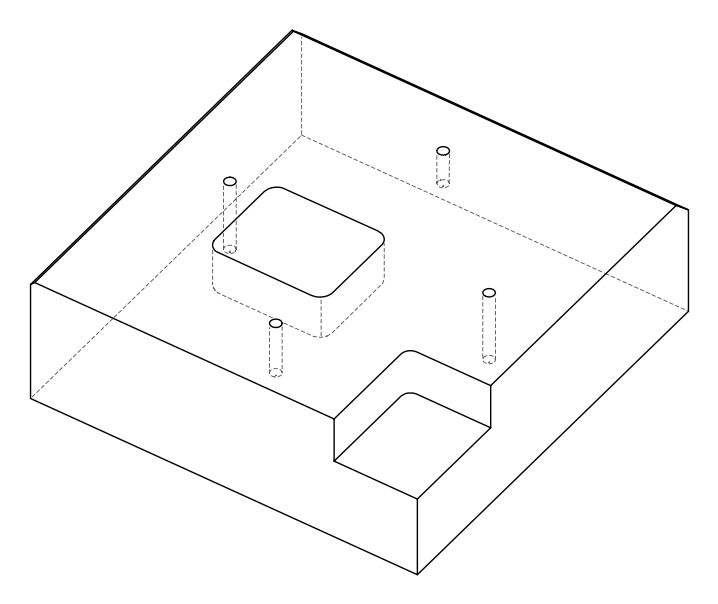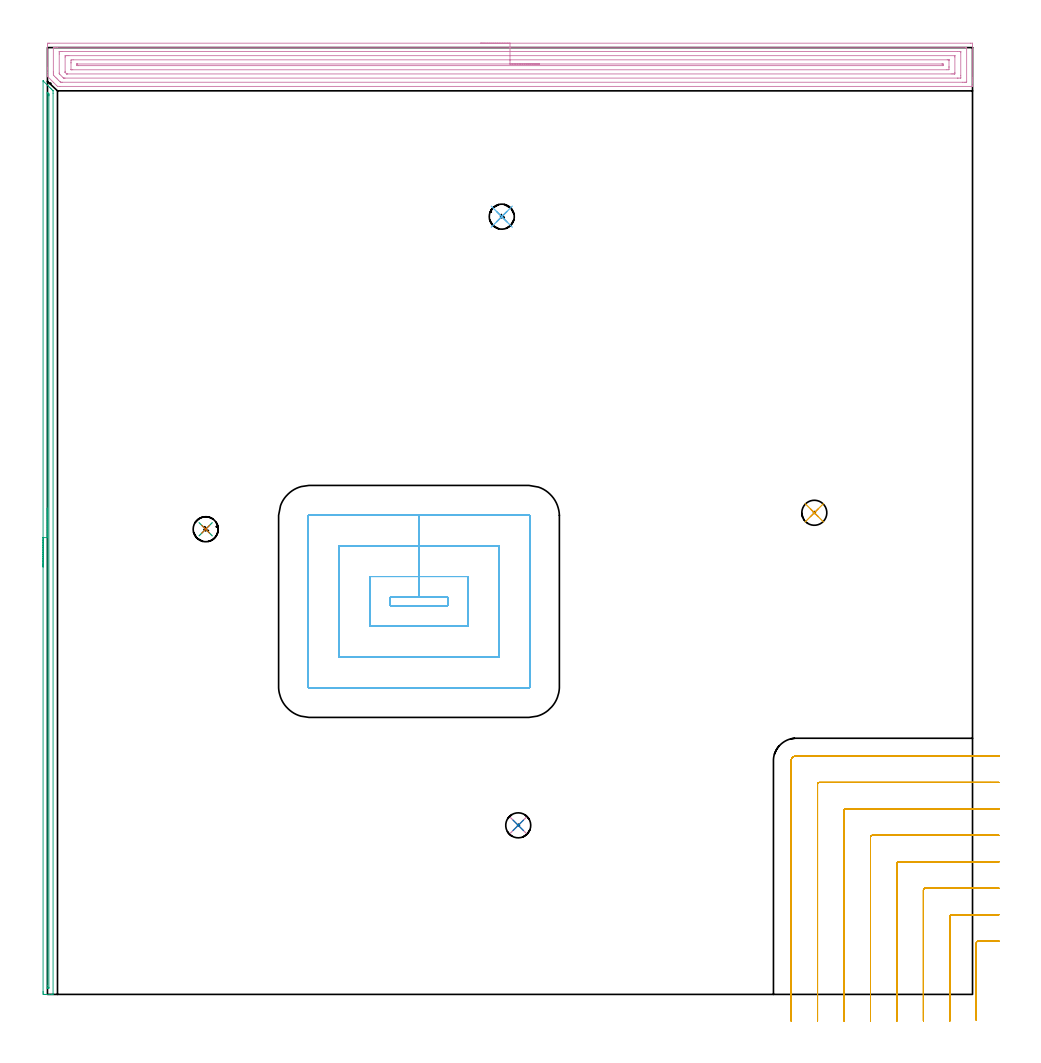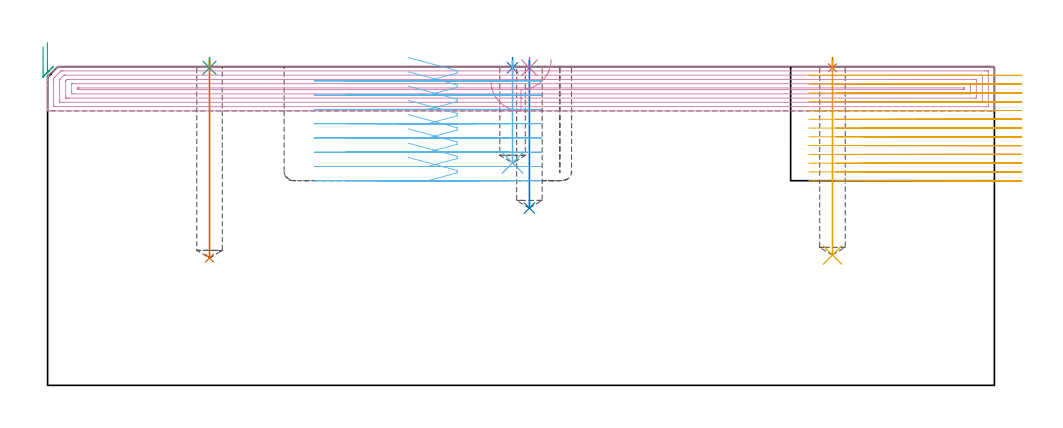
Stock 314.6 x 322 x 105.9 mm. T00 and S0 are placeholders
(PLAN: 12 operations, 4 tool changes, 55.3 min)
(1 SPOT_DRILL | STEP1POCKET | NXT0321_9005460120000 | 0.03 min | 1 mm3)
(2 SPOT_DRILL_1 | STEP1POCKET_1 | NXT0321_9005460120000 | 0.03 min | 0 mm3)
(3 SPOT_DRILL_2 | STEP1POCKET_2 | NXT0321_9005460120000 | 0.03 min | 0 mm3)
(4 SPOT_DRILL_3 | STEP1POCKET_3 | NXT0321_9005460120000 | 0.03 min | 1 mm3)
(5 DRILL_BLIND_HOLE_INTO_CENTER | STEP1POCKET | UGT0301_480 | 0.26 min | 3440 mm3)
(6 DRILL_BLIND_HOLE_INTO_CENTER_1 | STEP1POCKET_1 | UGT0301_480 | 0.14 min | 1712 mm3)
(7 DRILL_BLIND_HOLE_INTO_CENTER_2 | STEP1POCKET_2 | UGT0301_480 | 0.26 min | 3497 mm3)
(8 DRILL_BLIND_HOLE_INTO_CENTER_3 | STEP1POCKET_3 | UGT0301_480 | 0.2 min | 2559 mm3)
(9 AREA_MILL | FG_CHAMFER_SURFACE | UGT0205_001 | 5.09 min | 1807 mm3)
(10 AREA_MILL_1 | FG_CHAMFER_SURFACE_1 | UGT0205_001 | 15.28 min | 33969 mm3)
(11 MILL_CORNER_NOTCH_RECTANGULAR | CORNER_NOTCH_RECTANGULAR | NXT0201_011 | Follow Part, ap 3, ae 75% | 22.9 min | 223023 mm3)
(12 MILL_RECTANGULAR_POCKET | POCKET_RECTANGULAR_STRAIGHT | UGT0201_095 | Follow Part, ap 5, ae 75% | 11.02 min | 281276 mm3)
(TOOL NXT0321_9005460120000 | NC Spot Drill, 142deg, 12mm, Carbide, Uncoated | D12 PA142 FL30 Z2)
(TOOL UGT0301_480 | Carbide Drill 8.5 mm | D8.5 PA118 FL75 Z2)
(TOOL UGT0205_001 | Chamfer Mill 20 x 3 x 45 deg. | D20 FL50 Z2)
(TOOL NXT0201_011 | ENDMILL 12mm [2P460-1200-NA 1630] | D12 FL38 Z6)
(TOOL UGT0201_095 | End mill 20 mm | D20 R3 FL38 Z4)
(OP 1 SPOT_DRILL)
G17 G21 G94 G90
T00 M6
G54
G17 G0 G90 X260.8 Y163.8 S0 M3
G43 Z115.9 H0
G94 G81 G98 Z105.534 F250. R108.9
G80
M5
M2
(OP 2 SPOT_DRILL_1)
G17 G21 G94 G90
T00 M6
G54
G17 G0 G90 X154.5 Y264.5 S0 M3
G43 Z115.9 H0
G94 G81 G98 Z105.534 F250. R108.9
G80
M5
M2
(OP 3 SPOT_DRILL_2)
G17 G21 G94 G90
T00 M6
G54
G17 G0 G90 X53.8 Y158.2 S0 M3
G43 Z115.9 H0
G94 G81 G98 Z105.534 F250. R108.9
G80
M5
M2
(OP 4 SPOT_DRILL_3)
G17 G21 G94 G90
T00 M6
G54
G17 G0 G90 X160.1 Y57.5 S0 M3
G43 Z115.9 H0
G94 G81 G98 Z105.534 F250. R108.9
G80
M5
M2
(OP 5 DRILL_BLIND_HOLE_INTO_CENTER)
G17 G21 G94 G90
T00 M6
G54
G17 G0 G90 X260.8 Y163.8 S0 M3
G43 Z115.9 H0
G94 G81 G98 Z43.3 F250. R107.9
G80
M5
M2
(OP 6 DRILL_BLIND_HOLE_INTO_CENTER_1)
G17 G21 G94 G90
T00 M6
G54
G17 G0 G90 X154.5 Y264.5 S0 M3
G43 Z115.9 H0
G94 G81 G98 Z73.9 F250. R107.9
G80
M5
M2
(OP 7 DRILL_BLIND_HOLE_INTO_CENTER_2)
G17 G21 G94 G90
T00 M6
G54
G17 G0 G90 X53.8 Y158.2 S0 M3
G43 Z115.9 H0
G94 G81 G98 Z42.3 F250. R107.9
G80
M5
M2
(OP 8 DRILL_BLIND_HOLE_INTO_CENTER_3)
G17 G21 G94 G90
T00 M6
G54
G17 G0 G90 X160.1 Y57.5 S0 M3
G43 Z115.9 H0
G94 G81 G98 Z58.9 F250. R107.9
G80
M5
M2
(OP 9 AREA_MILL)
G17 G21 G94 G90
T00 M6
G54
G17 G0 G90 X-1.5 Y145.35 S1061 M3
G43 Z115.9 H0
Z112.5
G94 G1 Y145.388 Z111.628 F250.
Y145.502 Z110.763
Y145.691 Z109.912
Y145.953 Z109.08
Y146.287 Z108.274
Y146.69 Z107.5
Y147.158 Z106.764
Y147.689 Z106.072
Y148.279 Z105.429
Y148.922 Z104.84
Y149.614 Z104.308
Y150.35 Z103.84
Y151.124 Z103.437
Y151.93 Z103.103
Y152.762 Z102.841
Y153.613 Z102.652
Y154.478 Z102.538
Y155.35 Z102.5
X-1.499 Y310.664 Z102.499
X-1.494 Y310.682 Z102.504
X-1.468 Y310.664 Z102.53
X-1.342 Y310.542 Z102.657
X-0.145 Y309.345 Z103.854
X0.2 Y309.002 Z104.196
X0.682 Y308.518 Z104.682
X0.922 Y308.279 Z104.919
X1.077 Y308.126 Z105.072
X1.226 Y307.975 Z105.223
X1.369 Y307.832 Z105.367
X1.515 Y307.687 Z105.511
X1.815 Y307.385 Z105.813
X1.897 Y307.301 Z105.894
X1.898 Y307.295 Z105.896
X1.9 Y306.49 Z105.9
Y0.185
X1.897 Y0.01 Z105.889
X1.744 Y0.003 Z105.736
X1.582 Y0. Z105.582
X1.362 Z105.362
X0.638 Z104.633
X-0.6 Z103.397
X-1.115 Y0.003 Z102.88
X-1.341 Y0.006 Z102.654
X-1.492 Y0.01 Z102.504
X-1.496 Y0.244 Z102.502
X-1.499 Y0.632 Z102.501
X-1.5 Y1.024 Z102.5
Y155.35
X-0.086 Z103.914
X-0.085 Y306.334 Z103.915
X-0.083 Y306.491 Z103.917
X-0.079 Y306.727 Z103.921
X-0.07 Y306.809 Z103.93
X-0.015 Y306.756 Z103.985
X0.256 Y306.491 Z104.256
X0.447 Y306.292 Z104.447
X0.479 Y306.257 Z104.479
X0.481 Y306.189 Z104.481
X0.484 Y306.043 Z104.484
X0.485 Y305.752 Z104.485
X0.486 Y305.596 Z104.486
X0.485 Y2.42 Z104.485
X0.484 Y2.346 Z104.484
X0.479 Y2.024 Z104.479
X0.168 Y2.006 Z104.168
X-0.018 Z103.982
X-0.053 Y2.01 Z103.947
X-0.079 Y2.016 Z103.921
X-0.08 Y2.06 Z103.92
X-0.085 Y2.263 Z103.915
Y2.42
X-0.086 Y3.003 Z103.914
Y155.35
Y156.221 Z103.952
Y157.086 Z104.066
Y157.938 Z104.255
Y158.77 Z104.517
Y159.576 Z104.851
Y160.35 Z105.254
Y161.086 Z105.723
Y161.778 Z106.254
Y162.421 Z106.843
Y163.01 Z107.486
Y163.541 Z108.178
Y164.01 Z108.914
Y164.413 Z109.688
Y164.747 Z110.494
Y165.009 Z111.326
Y165.198 Z112.178
Y165.312 Z113.043
Y165.35 Z113.914
G0 Z115.9
M5
M2
(OP 10 AREA_MILL_1)
G17 G21 G94 G90
T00 M6
G54
G17 G0 G90 X147.3 Y323.5 S1061 M3
G43 Z115.9 H0
Z101.2
G94 G1 X147.338 Z100.328 F250.
X147.452 Z99.464
X147.641 Z98.612
X147.903 Z97.78
X148.237 Z96.974
X148.64 Z96.2
X149.108 Z95.464
X149.64 Z94.772
X150.229 Z94.129
X150.872 Z93.54
X151.564 Z93.009
X152.3 Z92.54
X153.074 Z92.137
X153.88 Z91.803
X154.712 Z91.541
X155.564 Z91.352
X156.428 Z91.238
X157.3 Z91.2
X313.989
X314.526 Y323.494 Z91.203
X314.59 Y323.492 Z91.206
X314.6 Y323.422 Z91.275
Y311.778 Z102.916
Y311.225 Z103.472
Y310.903 Z103.793
Y310.35 Z104.346
Y310.029 Z104.666
Y309.06 Z105.639
X314.597 Y308.928 Z105.764
X314.59 Y308.802 Z105.888
X314.436 Y308.8 Z105.9
X4.182
X3.398 Y308.805 Z105.891
X3.38 Y308.82 Z105.877
X3.045 Y309.154 Z105.545
X2.096 Y310.104 Z104.596
X0.351 Y311.849 Z102.851
X0.164 Y312.038 Z102.662
X0.01 Y312.2 Z102.499
X0.008 Y312.215 Z102.484
X0. Y312.536 Z102.163
Y312.883 Z101.816
Y313.527 Z101.168
Y314.723 Z99.974
Y315.276 Z99.419
Y322.869 Z91.828
X0.004 Y323.146 Z91.551
X0.01 Y323.493 Z91.204
X0.252 Y323.497 Z91.202
X0.611 Y323.5 Z91.2
X157.3
Y322.086 Z92.614
X312.204 Y322.085 Z92.615
X312.395 Y322.084 Z92.616
X312.55 Y322.08 Z92.62
X312.583 Y322.079 Z92.621
X312.59 Y322.062 Z92.638
X312.594 Y322.034 Z92.666
X312.599 Y321.884 Z92.816
X312.6 Y310.515 Z104.185
X312.597 Y310.386 Z104.314
X312.593 Y310.282 Z104.418
X312.589 Y310.221 Z104.479
X312.555 Y310.22 Z104.48
X312.204 Y310.216 Z104.484
X312.014 Y310.215 Z104.485
X311.311 Y310.214 Z104.486
X5.075 Y310.215 Z104.485
X4.884
X4.534 Y310.219 Z104.481
X4.451 Y310.221 Z104.479
X4.339 Y310.323 Z104.377
X4.182 Y310.471 Z104.229
X3.747 Y310.903 Z103.797
X3.289 Y311.361 Z103.339
X2.873 Y311.778 Z102.922
X2.396 Y312.257 Z102.443
X2.01 Y312.652 Z102.048
X2.003 Y313.037 Z101.663
X2.001 Y313.527 Z101.173
X2. Y313.914 Z100.786
Y321.785 Z92.915
X2.003 Y321.914 Z92.786
X2.007 Y322.017 Z92.683
X2.011 Y322.079 Z92.621
X2.045 Y322.08 Z92.62
X2.396 Y322.084 Z92.616
X2.586 Y322.085 Z92.615
X3.289 Y322.086 Z92.614
X157.3
Y320.672 Z94.028
X309.525 Y320.671 Z94.029
X310.267 Y320.67 Z94.03
X310.418 Y320.668 Z94.032
X310.568 Y320.665 Z94.035
X310.591 Y320.656 Z94.044
X310.594 Y320.629 Z94.071
X310.598 Y320.582 Z94.118
X310.599 Y320.522 Z94.178
X310.6 Y320.344 Z94.356
Y312.474 Z102.226
X310.598 Y311.778 Z102.922
X310.595 Y311.689 Z103.011
X310.59 Y311.646 Z103.054
X310.585 Y311.635 Z103.065
X310.566 Y311.633 Z103.067
X310.418 Y311.631 Z103.069
X309.677 Y311.629 Z103.071
X309.525 Y311.628 Z103.072
X5.967 Y311.629 Z103.071
X5.815
X5.511 Y311.634 Z103.066
X5.475 Y311.636 Z103.064
X5.464 Y311.642 Z103.058
X5.442 Y311.659 Z103.041
X5.401 Y311.698 Z103.002
X5.321 Y311.778 Z102.922
X4.182 Y312.919 Z101.781
X4.034 Y313.075 Z101.625
X4.018 Y313.093 Z101.607
X4.01 Y313.135 Z101.565
X4.004 Y313.23 Z101.47
X4.001 Y313.348 Z101.352
X4. Y319.826 Z94.874
X4.002 Y320.522 Z94.178
X4.005 Y320.611 Z94.089
X4.01 Y320.654 Z94.046
X4.015 Y320.665 Z94.035
X4.034 Y320.667 Z94.033
X4.182 Y320.669 Z94.031
X4.923 Y320.671 Z94.029
X5.075 Y320.672 Z94.028
X157.3
Y319.257 Z95.443
X308.466
X308.519 Y319.256 Z95.444
X308.574 Y319.253 Z95.447
X308.588 Y319.251 Z95.449
X308.591 Y319.235 Z95.465
X308.595 Y319.188 Z95.512
X308.6 Y318.805 Z95.895
X308.599 Y313.527 Z101.173
X308.592 Y313.106 Z101.594
X308.59 Y313.058 Z101.642
X308.529 Y313.05 Z101.65
X308.398 Y313.046 Z101.654
X308.232 Y313.044 Z101.656
X307.74 Y313.043 Z101.657
X307.341
X6.86
X6.696 Y313.044 Z101.656
X6.564 Y313.047 Z101.653
X6.526 Y313.05 Z101.65
X6.496 Y313.064 Z101.636
X6.443 Y313.115 Z101.585
X6.034 Y313.527 Z101.173
X6.01 Y313.555 Z101.145
X6.006 Y313.58 Z101.12
X6.002 Y313.632 Z101.068
X6.001 Y313.737 Z100.963
X6. Y313.948 Z100.752
Y318.773 Z95.927
X6.008 Y319.194 Z95.506
X6.01 Y319.242 Z95.458
X6.071 Y319.25 Z95.45
X6.202 Y319.254 Z95.446
X6.368 Y319.256 Z95.444
X6.86 Y319.257 Z95.443
X7.259
X157.3
Y317.843 Z96.857
X306.011
X306.385 Y317.841 Z96.859
X306.571 Y317.838 Z96.862
X306.587 Y317.836 Z96.864
X306.592 Y317.825 Z96.875
X306.597 Y317.79 Z96.91
X306.599 Y317.742 Z96.958
X306.6 Y315.518 Z99.182
X306.598 Y315.276 Z99.424
X306.591 Y314.652 Z100.048
X306.572 Y314.464 Z100.236
X305.897 Y314.457 Z100.243
X8.589
X8.215 Y314.459 Z100.241
X8.029 Y314.462 Z100.238
X8.013 Y314.464 Z100.236
X8.008 Y314.475 Z100.225
X8.003 Y314.509 Z100.191
X8.001 Y314.558 Z100.142
X8. Y316.782 Z97.918
X8.002 Y317.024 Z97.676
X8.009 Y317.648 Z97.052
X8.028 Y317.836 Z96.864
X8.703 Y317.843 Z96.857
X157.3
Y316.429 Z98.271
X304.168 Y316.428 Z98.272
X304.453 Y316.427 Z98.273
X304.534 Y316.425 Z98.275
X304.578 Y316.422 Z98.278
X304.59 Y316.402 Z98.298
X304.595 Y316.291 Z98.409
X304.597 Y316.15 Z98.55
Y315.939 Z98.761
X304.593 Y315.887 Z98.813
X304.59 Y315.879 Z98.821
X304.581 Y315.876 Z98.824
X304.548 Y315.873 Z98.827
X304.453 Y315.872 Z98.828
X10.432
X10.147 Y315.873 Z98.827
X10.066 Y315.875 Z98.825
X10.022 Y315.878 Z98.822
X10.01 Y315.898 Z98.802
X10.005 Y316.009 Z98.691
X10.002 Y316.15 Z98.55
X10.003 Y316.361 Z98.339
X10.007 Y316.413 Z98.287
X10.01 Y316.421 Z98.279
X10.019 Y316.424 Z98.276
X10.052 Y316.427 Z98.273
X10.147 Y316.428 Z98.272
X157.3 Y316.429 Z98.271
X158.172 Z98.309
X159.036 Z98.423
X159.888 Z98.612
X160.72 Z98.874
X161.526 Z99.208
X162.3 Z99.611
X163.036 Z100.08
X163.728 Z100.611
X164.371 Z101.2
X164.96 Z101.843
X165.492 Z102.535
X165.96 Z103.271
X166.363 Z104.045
X166.697 Z104.851
X166.959 Z105.683
X167.148 Z106.535
X167.262 Z107.4
X167.3 Z108.271
G0 Z115.9
M5
M2
(OP 11 MILL_CORNER_NOTCH_RECTANGULAR)
G17 G21 G94 G90
T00 M6
G54
G17 G0 G90 X323.6 Y18.1 S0 M3
G43 Z115.9 H1
Z102.985
G94 G1 X320.6 F250.
X316.495 F500.
G3 X315.9 Y17.505 R0.6
G1 Y-5.857
Y-8.857 F250.
G0 Z115.9
X323.6 Y27.1
Z102.985
G1 X320.6
X307.495 F500.
G3 X306.9 Y26.505 R0.6
G1 Y-6.
Y-9. F250.
G0 Z115.9
X323.6 Y36.1
Z102.985
G1 X320.6
X298.496 F500.
G3 X297.9 Y35.504 R0.6
G1 Y-6.
Y-9. F250.
G0 Z115.9
X323.6 Y45.1
Z102.985
G1 X320.6
X289.496 F500.
G3 X288.9 Y44.504 R0.6
G1 Y-6.
Y-9. F250.
G0 Z115.9
X323.6 Y54.1
Z102.985
G1 X320.6
X280.496 F500.
G3 X279.9 Y53.504 R0.6
G1 Y-6.
Y-9. F250.
G0 Z115.9
X323.6 Y63.1
Z102.985
G1 X320.6
X271.496 F500.
G3 X270.9 Y62.504 R0.6
G1 Y-6.
Y-9. F250.
G0 Z115.9
X323.6 Y72.1
Z102.985
G1 X320.6
X262.497 F500.
G3 X261.9 Y71.503 R0.6
G1 Y-6.
Y-9. F250.
G0 Z115.9
X323.6 Y81.1
Z102.985
G1 X320.6
X254.6 F500.
G3 X252.9 Y79.4 R1.7
G1 Y-6.
Y-9. F250.
G0 Z115.9
X323.6 Y18.1
Z100.069
G1 X320.6
X316.495 F500.
G3 X315.9 Y17.505 R0.6
G1 Y-5.857
Y-8.857 F250.
G0 Z115.9
X323.6 Y27.1
Z100.069
G1 X320.6
X307.495 F500.
G3 X306.9 Y26.505 R0.6
G1 Y-6.
Y-9. F250.
G0 Z115.9
X323.6 Y36.1
Z100.069
G1 X320.6
X298.496 F500.
G3 X297.9 Y35.504 R0.6
G1 Y-6.
Y-9. F250.
G0 Z115.9
X323.6 Y45.1
Z100.069
G1 X320.6
X289.496 F500.
G3 X288.9 Y44.504 R0.6
G1 Y-6.
Y-9. F250.
G0 Z115.9
X323.6 Y54.1
Z100.069
G1 X320.6
X280.496 F500.
G3 X279.9 Y53.504 R0.6
G1 Y-6.
Y-9. F250.
G0 Z115.9
X323.6 Y63.1
Z100.069
G1 X320.6
X271.497 F500.
G3 X270.9 Y62.503 R0.6
G1 Y-6.
Y-9. F250.
G0 Z115.9
X323.6 Y72.1
Z100.069
G1 X320.6
X262.497 F500.
G3 X261.9 Y71.503 R0.6
G1 Y-6.
Y-9. F250.
G0 Z115.9
X323.6 Y81.1
Z100.069
G1 X320.6
X254.6 F500.
G3 X252.9 Y79.4 R1.7
G1 Y-6.
Y-9. F250.
G0 Z115.9
X323.6 Y18.1
Z97.154
G1 X320.6
X316.495 F500.
G3 X315.9 Y17.505 R0.6
G1 Y-5.857
Y-8.857 F250.
G0 Z115.9
X323.6 Y27.1
Z97.154
G1 X320.6
X307.495 F500.
G3 X306.9 Y26.505 R0.6
G1 Y-6.
Y-9. F250.
G0 Z115.9
X323.6 Y36.1
Z97.154
G1 X320.6
X298.496 F500.
G3 X297.9 Y35.504 R0.6
G1 Y-6.
Y-9. F250.
G0 Z115.9
X323.6 Y45.1
Z97.154
G1 X320.6
X289.496 F500.
G3 X288.9 Y44.504 R0.6
G1 Y-6.
Y-9. F250.
G0 Z115.9
X323.6 Y54.1
Z97.154
G1 X320.6
X280.496 F500.
G3 X279.9 Y53.504 R0.6
G1 Y-6.
Y-9. F250.
G0 Z115.9
X323.6 Y63.1
Z97.154
G1 X320.6
X271.497 F500.
G3 X270.9 Y62.503 R0.6
G1 Y-6.
Y-9. F250.
G0 Z115.9
X323.6 Y72.1
Z97.154
G1 X320.6
X262.497 F500.
G3 X261.9 Y71.503 R0.6
G1 Y-6.
Y-9. F250.
G0 Z115.9
X323.6 Y81.1
Z97.154
G1 X320.6
X254.6 F500.
G3 X252.9 Y79.4 R1.7
G1 Y-6.
Y-9. F250.
G0 Z115.9
X323.6 Y18.1
Z94.238
G1 X320.6
X316.495 F500.
G3 X315.9 Y17.505 R0.6
G1 Y-5.857
Y-8.857 F250.
G0 Z115.9
X323.6 Y27.1
Z94.238
G1 X320.6
X307.495 F500.
G3 X306.9 Y26.505 R0.6
G1 Y-6.
Y-9. F250.
G0 Z115.9
X323.6 Y36.1
Z94.238
G1 X320.6
X298.496 F500.
G3 X297.9 Y35.504 R0.6
G1 Y-6.
Y-9. F250.
G0 Z115.9
X323.6 Y45.1
Z94.238
G1 X320.6
X289.496 F500.
G3 X288.9 Y44.504 R0.6
G1 Y-6.
Y-9. F250.
G0 Z115.9
X323.6 Y54.1
Z94.238
G1 X320.6
X280.496 F500.
G3 X279.9 Y53.504 R0.6
G1 Y-6.
Y-9. F250.
G0 Z115.9
X323.6 Y63.1
Z94.238
G1 X320.6
X271.496 F500.
G3 X270.9 Y62.504 R0.6
G1 Y-6.
Y-9. F250.
G0 Z115.9
X323.6 Y72.1
Z94.238
G1 X320.6
X262.497 F500.
G3 X261.9 Y71.503 R0.6
G1 Y-6.
Y-9. F250.
G0 Z115.9
X323.6 Y81.1
Z94.238
G1 X320.6
X254.6 F500.
G3 X252.9 Y79.4 R1.7
G1 Y-6.
Y-9. F250.
G0 Z115.9
X323.6 Y18.1
Z91.323
G1 X320.6
X316.495 F500.
G3 X315.9 Y17.505 R0.6
G1 Y-5.857
Y-8.857 F250.
G0 Z115.9
X323.6 Y27.1
Z91.323
G1 X320.6
X307.495 F500.
G3 X306.9 Y26.505 R0.6
G1 Y-6.
Y-9. F250.
G0 Z115.9
X323.6 Y36.1
Z91.323
G1 X320.6
X298.496 F500.
G3 X297.9 Y35.504 R0.6
G1 Y-6.
Y-9. F250.
G0 Z115.9
X323.6 Y45.1
Z91.323
G1 X320.6
X289.496 F500.
G3 X288.9 Y44.504 R0.6
G1 Y-6.
Y-9. F250.
G0 Z115.9
X323.6 Y54.1
Z91.323
G1 X320.6
X280.496 F500.
G3 X279.9 Y53.504 R0.6
G1 Y-6.
Y-9. F250.
G0 Z115.9
X323.6 Y63.1
Z91.323
G1 X320.6
X271.496 F500.
G3 X270.9 Y62.504 R0.6
G1 Y-6.
Y-9. F250.
G0 Z115.9
X323.6 Y72.1
Z91.323
G1 X320.6
X262.497 F500.
G3 X261.9 Y71.503 R0.6
G1 Y-6.
Y-9. F250.
G0 Z115.9
X323.6 Y81.1
Z91.323
G1 X320.6
X254.6 F500.
G3 X252.9 Y79.4 R1.7
G1 Y-6.
Y-9. F250.
G0 Z115.9
X323.6 Y18.1
Z88.408
G1 X320.6
X316.495 F500.
G3 X315.9 Y17.505 R0.6
G1 Y-5.857
Y-8.857 F250.
G0 Z115.9
X323.6 Y27.1
Z88.408
G1 X320.6
X307.495 F500.
G3 X306.9 Y26.505 R0.6
G1 Y-6.
Y-9. F250.
G0 Z115.9
X323.6 Y36.1
Z88.408
G1 X320.6
X298.496 F500.
G3 X297.9 Y35.504 R0.6
G1 Y-6.
Y-9. F250.
G0 Z115.9
X323.6 Y45.1
Z88.408
G1 X320.6
X289.496 F500.
G3 X288.9 Y44.504 R0.6
G1 Y-6.
Y-9. F250.
G0 Z115.9
X323.6 Y54.1
Z88.408
G1 X320.6
X280.496 F500.
G3 X279.9 Y53.504 R0.6
G1 Y-6.
Y-9. F250.
G0 Z115.9
X323.6 Y63.1
Z88.408
G1 X320.6
X271.496 F500.
G3 X270.9 Y62.504 R0.6
G1 Y-6.
Y-9. F250.
G0 Z115.9
X323.6 Y72.1
Z88.408
G1 X320.6
X262.497 F500.
G3 X261.9 Y71.503 R0.6
G1 Y-6.
Y-9. F250.
G0 Z115.9
X323.6 Y81.1
Z88.408
G1 X320.6
X254.6 F500.
G3 X252.9 Y79.4 R1.7
G1 Y-6.
Y-9. F250.
G0 Z115.9
X323.6 Y18.1
Z85.492
G1 X320.6
X316.495 F500.
G3 X315.9 Y17.505 R0.6
G1 Y-5.857
Y-8.857 F250.
G0 Z115.9
X323.6 Y27.1
Z85.492
G1 X320.6
X307.495 F500.
G3 X306.9 Y26.505 R0.6
G1 Y-6.
Y-9. F250.
G0 Z115.9
X323.6 Y36.1
Z85.492
G1 X320.6
X298.496 F500.
G3 X297.9 Y35.504 R0.6
G1 Y-6.
Y-9. F250.
G0 Z115.9
X323.6 Y45.1
Z85.492
G1 X320.6
X289.496 F500.
G3 X288.9 Y44.504 R0.6
G1 Y-6.
Y-9. F250.
G0 Z115.9
X323.6 Y54.1
Z85.492
G1 X320.6
X280.496 F500.
G3 X279.9 Y53.504 R0.6
G1 Y-6.
Y-9. F250.
G0 Z115.9
X323.6 Y63.1
Z85.492
G1 X320.6
X271.497 F500.
G3 X270.9 Y62.503 R0.6
G1 Y-6.
Y-9. F250.
G0 Z115.9
X323.6 Y72.1
Z85.492
G1 X320.6
X262.497 F500.
G3 X261.9 Y71.503 R0.6
G1 Y-6.
Y-9. F250.
G0 Z115.9
X323.6 Y81.1
Z85.492
G1 X320.6
X254.6 F500.
G3 X252.9 Y79.4 R1.7
G1 Y-6.
Y-9. F250.
G0 Z115.9
X323.6 Y18.1
Z82.577
G1 X320.6
X316.495 F500.
G3 X315.9 Y17.505 R0.6
G1 Y-5.857
Y-8.857 F250.
G0 Z115.9
X323.6 Y27.1
Z82.577
G1 X320.6
X307.495 F500.
G3 X306.9 Y26.505 R0.6
G1 Y-6.
Y-9. F250.
G0 Z115.9
X323.6 Y36.1
Z82.577
G1 X320.6
X298.496 F500.
G3 X297.9 Y35.504 R0.6
G1 Y-6.
Y-9. F250.
G0 Z115.9
X323.6 Y45.1
Z82.577
G1 X320.6
X289.496 F500.
G3 X288.9 Y44.504 R0.6
G1 Y-6.
Y-9. F250.
G0 Z115.9
X323.6 Y54.1
Z82.577
G1 X320.6
X280.496 F500.
G3 X279.9 Y53.504 R0.6
G1 Y-6.
Y-9. F250.
G0 Z115.9
X323.6 Y63.1
Z82.577
G1 X320.6
X271.497 F500.
G3 X270.9 Y62.503 R0.6
G1 Y-6.
Y-9. F250.
G0 Z115.9
X323.6 Y72.1
Z82.577
G1 X320.6
X262.497 F500.
G3 X261.9 Y71.503 R0.6
G1 Y-6.
Y-9. F250.
G0 Z115.9
X323.6 Y81.1
Z82.577
G1 X320.6
X254.6 F500.
G3 X252.9 Y79.4 R1.7
G1 Y-6.
Y-9. F250.
G0 Z115.9
X323.6 Y18.1
Z79.662
G1 X320.6
X316.495 F500.
G3 X315.9 Y17.505 R0.6
G1 Y-5.857
Y-8.857 F250.
G0 Z115.9
X323.6 Y27.1
Z79.662
G1 X320.6
X307.495 F500.
G3 X306.9 Y26.505 R0.6
G1 Y-6.
Y-9. F250.
G0 Z115.9
X323.6 Y36.1
Z79.662
G1 X320.6
X298.496 F500.
G3 X297.9 Y35.504 R0.6
G1 Y-6.
Y-9. F250.
G0 Z115.9
X323.6 Y45.1
Z79.662
G1 X320.6
X289.496 F500.
G3 X288.9 Y44.504 R0.6
G1 Y-6.
Y-9. F250.
G0 Z115.9
X323.6 Y54.1
Z79.662
G1 X320.6
X280.496 F500.
G3 X279.9 Y53.504 R0.6
G1 Y-6.
Y-9. F250.
G0 Z115.9
X323.6 Y63.1
Z79.662
G1 X320.6
X271.497 F500.
G3 X270.9 Y62.503 R0.6
G1 Y-6.
Y-9. F250.
G0 Z115.9
X323.6 Y72.1
Z79.662
G1 X320.6
X262.497 F500.
G3 X261.9 Y71.503 R0.6
G1 Y-6.
Y-9. F250.
G0 Z115.9
X323.6 Y81.1
Z79.662
G1 X320.6
X254.6 F500.
G3 X252.9 Y79.4 R1.7
G1 Y-6.
Y-9. F250.
G0 Z115.9
X323.6 Y18.1
Z76.746
G1 X320.6
X316.495 F500.
G3 X315.9 Y17.505 R0.6
G1 Y-5.857
Y-8.857 F250.
G0 Z115.9
X323.6 Y27.1
Z76.746
G1 X320.6
X307.495 F500.
G3 X306.9 Y26.505 R0.6
G1 Y-6.
Y-9. F250.
G0 Z115.9
X323.6 Y36.1
Z76.746
G1 X320.6
X298.496 F500.
G3 X297.9 Y35.504 R0.6
G1 Y-6.
Y-9. F250.
G0 Z115.9
X323.6 Y45.1
Z76.746
G1 X320.6
X289.496 F500.
G3 X288.9 Y44.504 R0.6
G1 Y-6.
Y-9. F250.
G0 Z115.9
X323.6 Y54.1
Z76.746
G1 X320.6
X280.496 F500.
G3 X279.9 Y53.504 R0.6
G1 Y-6.
Y-9. F250.
G0 Z115.9
X323.6 Y63.1
Z76.746
G1 X320.6
X271.497 F500.
G3 X270.9 Y62.503 R0.6
G1 Y-6.
Y-9. F250.
G0 Z115.9
X323.6 Y72.1
Z76.746
G1 X320.6
X262.497 F500.
G3 X261.9 Y71.503 R0.6
G1 Y-6.
Y-9. F250.
G0 Z115.9
X323.6 Y81.1
Z76.746
G1 X320.6
X254.6 F500.
G3 X252.9 Y79.4 R1.7
G1 Y-6.
Y-9. F250.
G0 Z115.9
X323.6 Y18.1
Z73.831
G1 X320.6
X316.495 F500.
G3 X315.9 Y17.505 R0.6
G1 Y-5.857
Y-8.857 F250.
G0 Z115.9
X323.6 Y27.1
Z73.831
G1 X320.6
X307.495 F500.
G3 X306.9 Y26.505 R0.6
G1 Y-6.
Y-9. F250.
G0 Z115.9
X323.6 Y36.1
Z73.831
G1 X320.6
X298.496 F500.
G3 X297.9 Y35.504 R0.6
G1 Y-6.
Y-9. F250.
G0 Z115.9
X323.6 Y45.1
Z73.831
G1 X320.6
X289.496 F500.
G3 X288.9 Y44.504 R0.6
G1 Y-6.
Y-9. F250.
G0 Z115.9
X323.6 Y54.1
Z73.831
G1 X320.6
X280.496 F500.
G3 X279.9 Y53.504 R0.6
G1 Y-6.
Y-9. F250.
G0 Z115.9
X323.6 Y63.1
Z73.831
G1 X320.6
X271.497 F500.
G3 X270.9 Y62.503 R0.6
G1 Y-6.
Y-9. F250.
G0 Z115.9
X323.6 Y72.1
Z73.831
G1 X320.6
X262.497 F500.
G3 X261.9 Y71.503 R0.6
G1 Y-6.
Y-9. F250.
G0 Z115.9
X323.6 Y81.1
Z73.831
G1 X320.6
X254.6 F500.
G3 X252.9 Y79.4 R1.7
G1 Y-6.
Y-9. F250.
G0 Z115.9
X323.6 Y18.1
Z70.915
G1 X320.6
X316.495 F500.
G3 X315.9 Y17.505 R0.6
G1 Y-5.857
Y-8.857 F250.
G0 Z115.9
X323.6 Y27.1
Z70.915
G1 X320.6
X307.495 F500.
G3 X306.9 Y26.505 R0.6
G1 Y-6.
Y-9. F250.
G0 Z115.9
X323.6 Y36.1
Z70.915
G1 X320.6
X298.496 F500.
G3 X297.9 Y35.504 R0.6
G1 Y-6.
Y-9. F250.
G0 Z115.9
X323.6 Y45.1
Z70.915
G1 X320.6
X289.496 F500.
G3 X288.9 Y44.504 R0.6
G1 Y-6.
Y-9. F250.
G0 Z115.9
X323.6 Y54.1
Z70.915
G1 X320.6
X280.496 F500.
G3 X279.9 Y53.504 R0.6
G1 Y-6.
Y-9. F250.
G0 Z115.9
X323.6 Y63.1
Z70.915
G1 X320.6
X271.497 F500.
G3 X270.9 Y62.503 R0.6
G1 Y-6.
Y-9. F250.
G0 Z115.9
X323.6 Y72.1
Z70.915
G1 X320.6
X262.497 F500.
G3 X261.9 Y71.503 R0.6
G1 Y-6.
Y-9. F250.
G0 Z115.9
X323.6 Y81.1
Z70.915
G1 X320.6
X254.6 F500.
G3 X252.9 Y79.4 R1.7
G1 Y-6.
Y-9. F250.
G0 Z115.9
X323.6 Y18.1
Z68.
G1 X320.6
X316.495 F500.
G3 X315.9 Y17.505 R0.6
G1 Y-5.857
Y-8.857 F250.
G0 Z115.9
X323.6 Y27.1
Z68.
G1 X320.6
X307.495 F500.
G3 X306.9 Y26.505 R0.6
G1 Y-6.
Y-9. F250.
G0 Z115.9
X323.6 Y36.1
Z68.
G1 X320.6
X298.496 F500.
G3 X297.9 Y35.504 R0.6
G1 Y-6.
Y-9. F250.
G0 Z115.9
X323.6 Y45.1
Z68.
G1 X320.6
X289.496 F500.
G3 X288.9 Y44.504 R0.6
G1 Y-6.
Y-9. F250.
G0 Z115.9
X323.6 Y54.1
Z68.
G1 X320.6
X280.496 F500.
G3 X279.9 Y53.504 R0.6
G1 Y-6.
Y-9. F250.
G0 Z115.9
X323.6 Y63.1
Z68.
G1 X320.6
X271.497 F500.
G3 X270.9 Y62.503 R0.6
G1 Y-6.
Y-9. F250.
G0 Z115.9
X323.6 Y72.1
Z68.
G1 X320.6
X262.497 F500.
G3 X261.9 Y71.503 R0.6
G1 Y-6.
Y-9. F250.
G0 Z115.9
X323.6 Y81.1
Z68.
G1 X320.6
X254.6 F500.
G3 X252.9 Y79.4 R1.7
G1 Y-6.
Y-9. F250.
G0 Z115.9
M5
M2
(OP 12 MILL_RECTANGULAR_POCKET)
G17 G21 G94 G90
T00 M6
G54
G17 G0 G90 X119.873 Y132.2 S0 M3
G43 Z115.9 H0
Z108.9
G94 G1 X136.1 Z104.552 F250.
Y135.1 Z103.775
X126.35 Z101.162
X116.6 F500.
Y132.2
X136.1
Y135.1
X126.35
Y142.1
X109.6
Y125.2
X143.1
Y142.1
X126.35
Y152.6
X99.1
Y114.7
X153.6
Y152.6
X126.35
Y163.1
X89.1
G3 X88.6 Y162.6 R0.5
G1 Y104.7
G3 X89.1 Y104.2 R0.5
G1 X163.6
G3 X164.1 Y104.7 R0.5
G1 Y162.6
G3 X163.6 Y163.1 R0.5
G1 X126.35
X125.35
G0 X119.873 Y132.2 Z104.162
G1 X136.1 Z99.814 F250.
Y135.1 Z99.037
X126.35 Z96.425
X116.6 F500.
Y132.2
X136.1
Y135.1
X126.35
Y142.1
X109.6
Y125.2
X143.1
Y142.1
X126.35
Y152.6
X99.1
Y114.7
X153.6
Y152.6
X126.35
Y163.1
X89.1
G3 X88.6 Y162.6 R0.5
G1 Y104.7
G3 X89.1 Y104.2 R0.5
G1 X163.6
G3 X164.1 Y104.7 R0.5
G1 Y162.6
G3 X163.6 Y163.1 R0.5
G1 X126.35
X125.35
G0 X119.873 Y132.2 Z99.425
G1 X136.1 Z95.077 F250.
Y135.1 Z94.3
X126.35 Z91.687
X116.6 F500.
Y132.2
X136.1
Y135.1
X126.35
Y142.1
X109.6
Y125.2
X143.1
Y142.1
X126.35
Y152.6
X99.1
Y114.7
X153.6
Y152.6
X126.35
Y163.1
X89.1
G3 X88.6 Y162.6 R0.5
G1 Y104.7
G3 X89.1 Y104.2 R0.5
G1 X163.6
G3 X164.1 Y104.7 R0.5
G1 Y162.6
G3 X163.6 Y163.1 R0.5
G1 X126.35
X125.35
G0 X119.873 Y132.2 Z94.687
G1 X136.1 Z90.34 F250.
Y135.1 Z89.562
X126.35 Z86.95
X116.6 F500.
Y132.2
X136.1
Y135.1
X126.35
Y142.1
X109.6
Y125.2
X143.1
Y142.1
X126.35
Y152.6
X99.1
Y114.7
X153.6
Y152.6
X126.35
Y163.1
X89.1
G3 X88.6 Y162.6 R0.5
G1 Y104.7
G3 X89.1 Y104.2 R0.5
G1 X163.6
G3 X164.1 Y104.7 R0.5
G1 Y162.6
G3 X163.6 Y163.1 R0.5
G1 X126.35
X125.35
G0 X119.873 Y132.2 Z89.95
G1 X136.1 Z85.602 F250.
Y135.1 Z84.825
X126.35 Z82.212
X116.6 F500.
Y132.2
X136.1
Y135.1
X126.35
Y142.1
X109.6
Y125.2
X143.1
Y142.1
X126.35
Y152.6
X99.1
Y114.7
X153.6
Y152.6
X126.35
Y163.1
X89.1
G3 X88.6 Y162.6 R0.5
G1 Y104.7
G3 X89.1 Y104.2 R0.5
G1 X163.6
G3 X164.1 Y104.7 R0.5
G1 Y162.6
G3 X163.6 Y163.1 R0.5
G1 X126.35
X125.35
G0 X119.873 Y132.2 Z85.212
G1 X136.1 Z80.865 F250.
Y135.1 Z80.087
X126.35 Z77.475
X116.6 F500.
Y132.2
X136.1
Y135.1
X126.35
Y142.1
X109.6
Y125.2
X143.1
Y142.1
X126.35
Y152.6
X99.1
Y114.7
X153.6
Y152.6
X126.35
Y163.1
X89.1
G3 X88.6 Y162.6 R0.5
G1 Y104.7
G3 X89.1 Y104.2 R0.5
G1 X163.6
G3 X164.1 Y104.7 R0.5
G1 Y162.6
G3 X163.6 Y163.1 R0.5
G1 X126.35
X125.35
G0 X119.873 Y132.2 Z80.475
G1 X136.1 Z76.127 F250.
Y135.1 Z75.35
X126.35 Z72.737
X116.6 F500.
Y132.2
X136.1
Y135.1
X126.35
Y142.1
X109.6
Y125.2
X143.1
Y142.1
X126.35
Y152.6
X99.1
Y114.7
X153.6
Y152.6
X126.35
Y163.1
X89.1
G3 X88.6 Y162.6 R0.5
G1 Y104.7
G3 X89.1 Y104.2 R0.5
G1 X163.6
G3 X164.1 Y104.7 R0.5
G1 Y162.6
G3 X163.6 Y163.1 R0.5
G1 X126.35
X125.35
G0 X119.873 Y132.2 Z75.737
G1 X136.1 Z71.39 F250.
Y135.1 Z70.613
X126.35 Z68.
X116.6 F500.
Y132.2
X136.1
Y135.1
X126.35
Y142.1
X109.6
Y125.2
X143.1
Y142.1
X126.35
Y152.6
X99.1
Y114.7
X153.6
Y152.6
X126.35
Y163.1
X89.1
G3 X88.6 Y162.6 R0.5
G1 Y104.7
G3 X89.1 Y104.2 R0.5
G1 X163.6
G3 X164.1 Y104.7 R0.5
G1 Y162.6
G3 X163.6 Y163.1 R0.5
G1 X126.35
X125.35
G0 Z115.9
M5
M2
